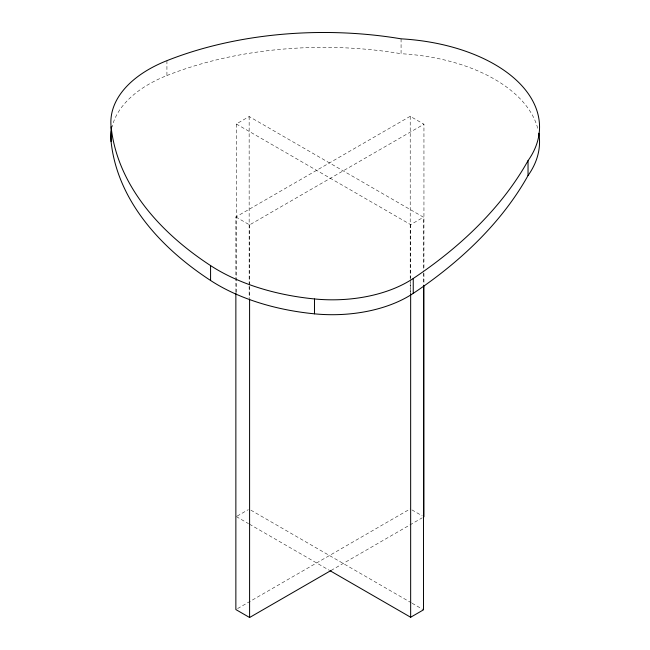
<?xml version="1.0" encoding="UTF-8"?>
<svg xmlns="http://www.w3.org/2000/svg" width="650" height="650" viewBox="0 0 650 650"><rect width="100%" height="100%" fill="white"/><g stroke="black" fill="none" stroke-linecap="round" stroke-linejoin="round"><path stroke-width="0.49" stroke-dasharray="3.25 2.44" d="M236.299 292.378L236.299 123.971L249.153 116.553L423.507 217.214L423.507 271.993M235.861 292.037L235.861 216.962L410.215 116.301L423.946 124.223L423.946 269.376M235.861 216.962L249.592 224.892L423.946 124.223M236.299 123.971L410.654 224.64L423.507 217.214M237.153 516.092L248.3 509.657M237.616 608.562L410.215 508.909M331.077 570.456L422.191 517.847M411.929 509.901L422.232 515.848M250.908 510.177L411.247 602.745M412.124 603.249L423.507 609.822M236.299 516.587L248.56 523.664M249.438 524.176L329.168 570.204M423.946 273.439L423.946 284.602M423.507 273.008L423.507 284.172M410.654 224.64L410.654 278.403M410.654 279.419L410.654 293.621M410.215 116.301L410.215 278.623M410.215 282.677L410.215 292.825M401.074 38.829L401.074 53.714A153.473 88.603 0 0 1 537.981 129.317M249.592 224.892L249.592 285.756M249.592 286.772L249.592 297.936M249.153 116.553L249.153 284.96M249.153 285.976L249.153 298.147M166.928 60.653L166.928 75.538A129.456 74.742 0 0 0 112.044 127.034M166.928 75.538A276.803 159.811 0 0 1 401.074 53.714"/><path stroke-width="0.97" d="M235.861 293.053L235.861 609.57L249.592 617.5L331.077 570.456M330.046 570.708L410.654 617.248L423.507 609.822L423.507 285.188M528.036 160.672L528.036 175.557A587.429 339.146 0 0 1 413.246 293.361A106.933 61.734 0 0 1 314.478 313.836A178.506 103.058 0 0 1 210.576 280.475A399.799 230.823 0 0 1 111.101 141.643L111.101 126.758A129.456 74.742 0 0 1 166.928 60.653A276.803 159.811 0 0 1 401.074 38.829A153.473 88.603 0 0 1 528.036 160.672A587.429 339.146 0 0 1 413.246 278.476A106.933 61.734 0 0 1 314.478 298.951A178.506 103.058 0 0 1 210.576 265.59A399.799 230.823 0 0 1 111.101 126.758M423.946 285.618L423.946 516.839M413.246 278.476L413.246 293.361M410.654 293.621L410.654 617.248M314.478 298.951L314.478 313.836M249.592 298.951L249.592 617.5M210.576 265.59L210.576 280.475M538.801 133.218A153.473 88.603 0 0 1 528.036 175.557M111.101 141.643A129.456 74.742 0 0 1 111.345 130.666"/></g></svg>
